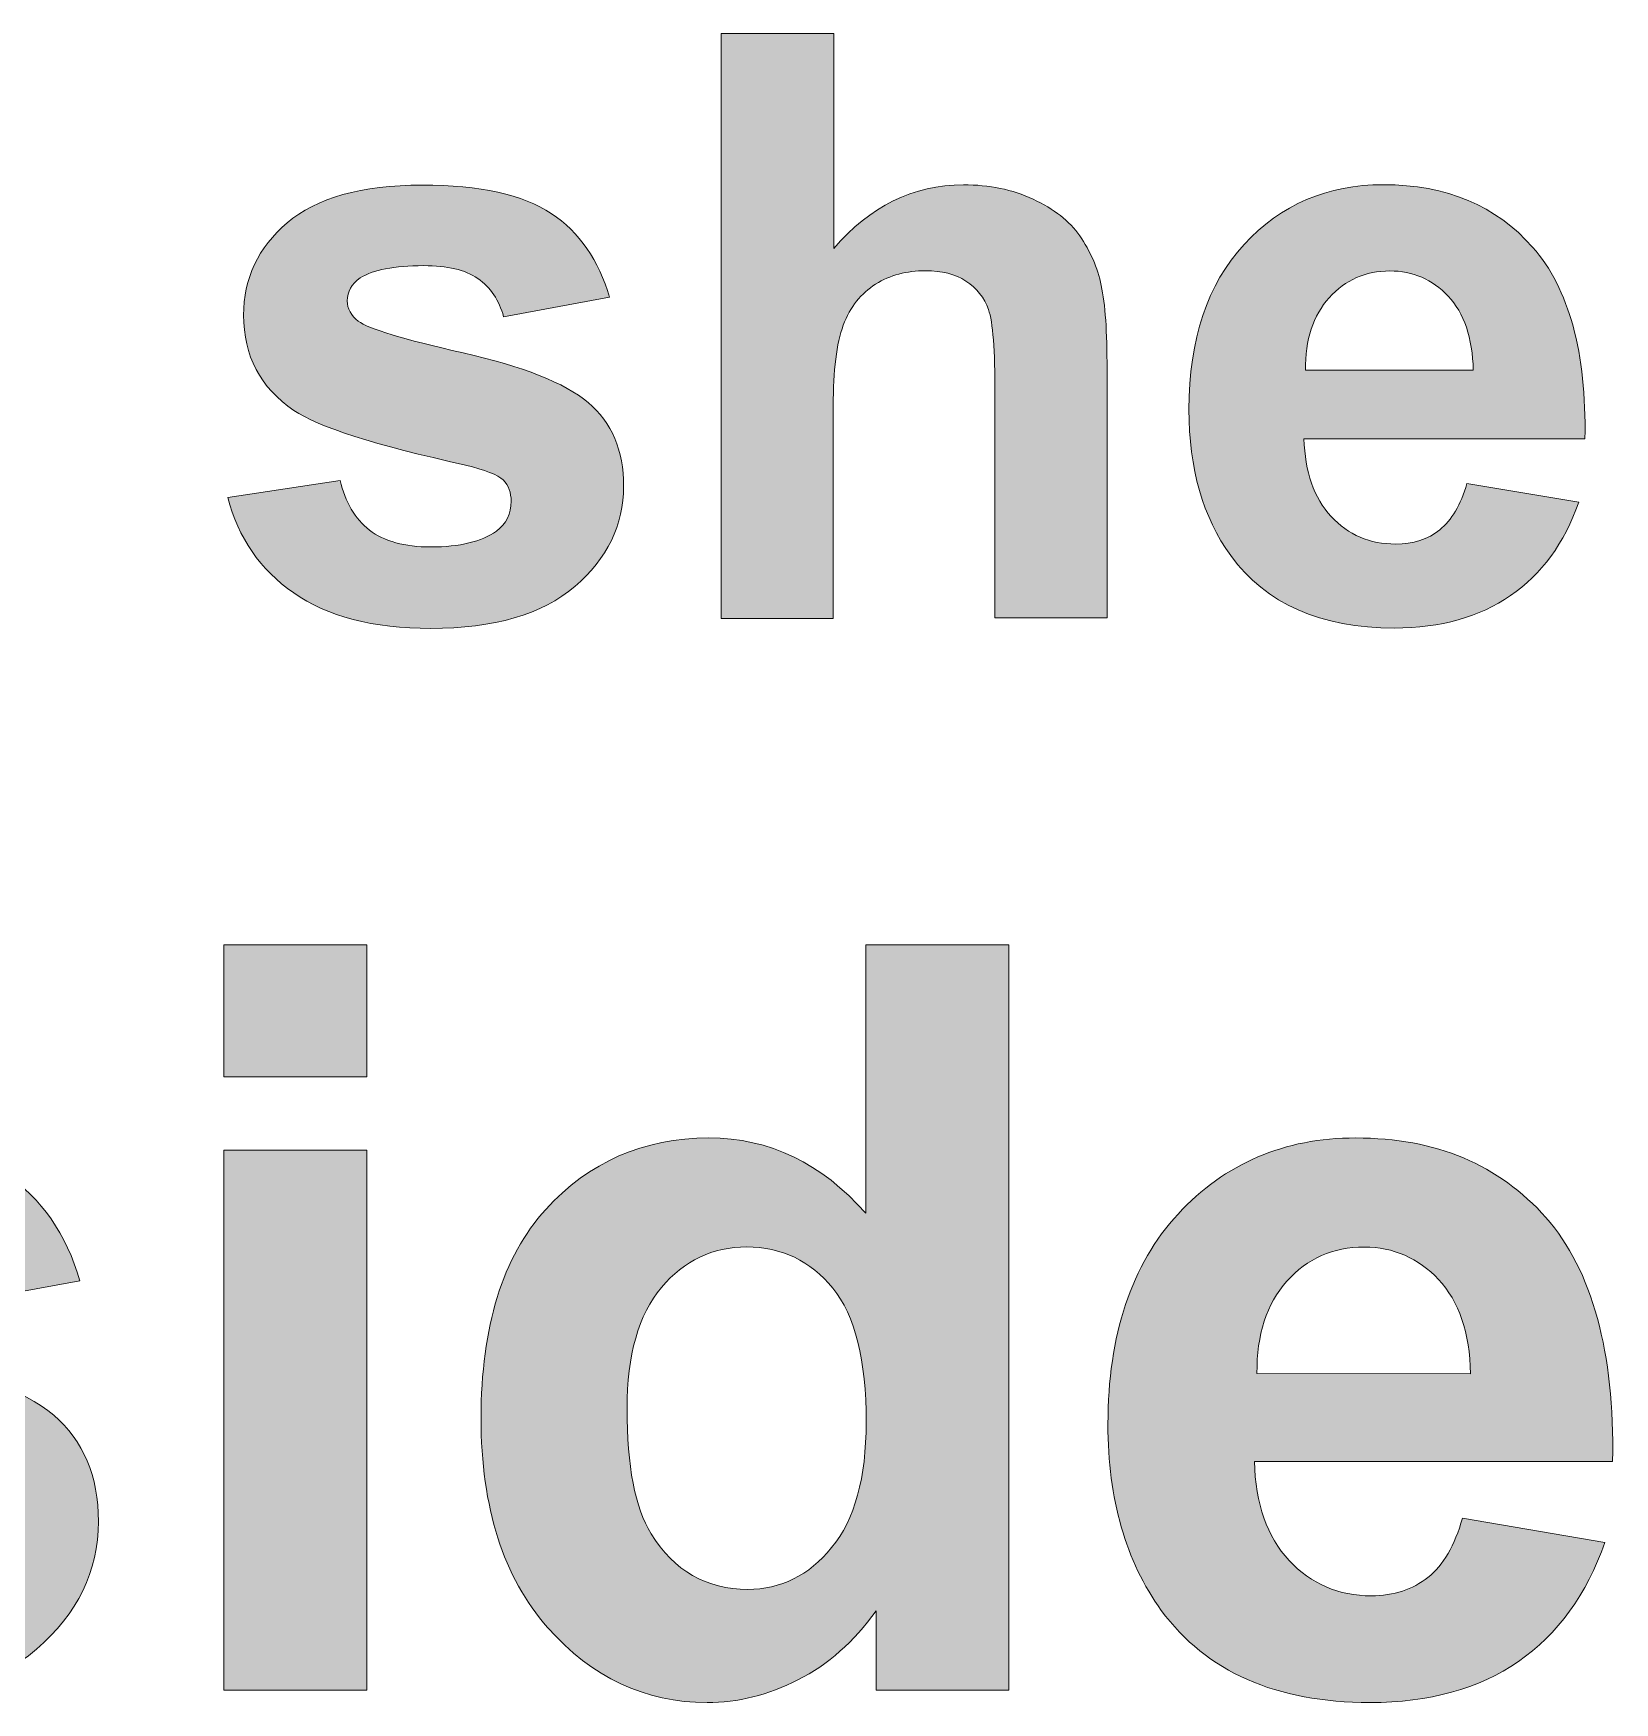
# Model space of a CAD drawing. Header units: inches. Extents: x 247 to 2765, y -1897 to -1110.
# Drawn here: x 1593.27 to 1601.46, y -1159.5 to -1150.85 of the extents above; entities that cross this region are included whole.
import ezdxf

# ---------------------------------------------------------------- set-up
doc = ezdxf.new("R2010")
doc.units = ezdxf.units.IN
doc.header["$MEASUREMENT"] = 0
doc.layers.add('Layer 1', color=7, linetype='Continuous')

# ---------------------------------------------------------------- blocks, each defined once
blk = doc.blocks.new('block 148')
at = {"layer": 'Layer 1', "true_color": 0x020302}
h = blk.add_hatch(color=98, dxfattribs=at)
h.dxf.hatch_style = 2
edge = h.paths.add_edge_path()
edge.add_spline(control_points=[(1597.4174, -1150.8514), (1597.4174, -1150.8514), (1597.4174, -1151.9655), (1597.4174, -1151.9655), (1597.6045, -1151.7464), (1597.8287, -1151.6355), (1598.0888, -1151.6355), (1598.2225, -1151.6355), (1598.3434, -1151.6596), (1598.4492, -1151.7099), (1598.5574, -1151.7609), (1598.6376, -1151.8222), (1598.6917, -1151.9001), (1598.7448, -1151.9786), (1598.7837, -1152.0627), (1598.8023, -1152.1574), (1598.8237, -1152.2511), (1598.8326, -1152.3965), (1598.8326, -1152.5929), (1598.8326, -1152.5929), (1598.8326, -1153.8793), (1598.8326, -1153.8793), (1598.8326, -1153.8793), (1598.2521, -1153.8793), (1598.2521, -1153.8793), (1598.2521, -1153.8793), (1598.2521, -1152.7203), (1598.2521, -1152.7203), (1598.2521, -1152.4912), (1598.2415, -1152.3452), (1598.2187, -1152.2821), (1598.1967, -1152.2201), (1598.1574, -1152.1719), (1598.1016, -1152.134), (1598.0461, -1152.0975), (1597.9769, -1152.0806), (1597.8914, -1152.0806), (1597.7957, -1152.0806), (1597.7085, -1152.103), (1597.6341, -1152.1498), (1597.5586, -1152.1977), (1597.5025, -1152.267), (1597.4663, -1152.3627), (1597.4312, -1152.4578), (1597.4146, -1152.597), (1597.4146, -1152.7817), (1597.4146, -1152.7817), (1597.4146, -1153.8813), (1597.4146, -1153.8813), (1597.4146, -1153.8813), (1596.8341, -1153.8813), (1596.8341, -1153.8813), (1596.8341, -1153.8813), (1596.8341, -1150.851), (1596.8341, -1150.851), (1596.8341, -1150.851), (1597.4174, -1150.851), (1597.4174, -1150.851), (1597.4174, -1150.851), (1597.4174, -1150.8514), (1597.4174, -1150.8514)], knot_values=[0, 0, 0, 0, 1, 1, 1, 2, 2, 2, 3, 3, 3, 4, 4, 4, 5, 5, 5, 6, 6, 6, 7, 7, 7, 8, 8, 8, 9, 9, 9, 10, 10, 10, 11, 11, 11, 12, 12, 12, 13, 13, 13, 14, 14, 14, 15, 15, 15, 16, 16, 16, 17, 17, 17, 18, 18, 18, 19, 19, 19, 20, 20, 20, 20], degree=3, periodic=1)
h = blk.add_hatch(color=98, dxfattribs=at)
h.dxf.hatch_style = 2
edge = h.paths.add_edge_path()
edge.add_spline(control_points=[(1594.2789, -1153.2554), (1594.2789, -1153.2554), (1594.8618, -1153.1665), (1594.8618, -1153.1665), (1594.8859, -1153.2778), (1594.9369, -1153.3653), (1595.0127, -1153.4238), (1595.0885, -1153.4824), (1595.1953, -1153.5113), (1595.331, -1153.5113), (1595.4813, -1153.5113), (1595.5936, -1153.4838), (1595.67, -1153.4293), (1595.7214, -1153.3921), (1595.7465, -1153.3384), (1595.7465, -1153.275), (1595.7465, -1153.2309), (1595.7327, -1153.194), (1595.7059, -1153.1644), (1595.6769, -1153.1372), (1595.6115, -1153.1127), (1595.5109, -1153.0872), (1595.0423, -1152.9839), (1594.7454, -1152.8891), (1594.621, -1152.8041), (1594.4477, -1152.6855), (1594.3609, -1152.5205), (1594.3609, -1152.3107), (1594.3609, -1152.1205), (1594.436, -1151.9607), (1594.5869, -1151.8325), (1594.7378, -1151.703), (1594.9707, -1151.6369), (1595.2856, -1151.6369), (1595.5867, -1151.6369), (1595.8078, -1151.6872), (1595.9539, -1151.7836), (1596.1, -1151.8808), (1596.2006, -1152.0265), (1596.2557, -1152.2174), (1596.2557, -1152.2174), (1595.7073, -1152.3186), (1595.7073, -1152.3186), (1595.6845, -1152.2332), (1595.6404, -1152.1667), (1595.5736, -1152.1209), (1595.5081, -1152.0754), (1595.4155, -1152.0541), (1595.2938, -1152.0541), (1595.1402, -1152.0541), (1595.0313, -1152.0761), (1594.9645, -1152.1181), (1594.9204, -1152.1491), (1594.898, -1152.1877), (1594.898, -1152.236), (1594.898, -1152.2773), (1594.918, -1152.3131), (1594.9552, -1152.3421), (1595.0069, -1152.38), (1595.1881, -1152.4365), (1595.4974, -1152.5061), (1595.8068, -1152.5756), (1596.0225, -1152.6611), (1596.1458, -1152.7634), (1596.2678, -1152.8668), (1596.3291, -1153.0108), (1596.3291, -1153.1968), (1596.3291, -1153.3966), (1596.245, -1153.5716), (1596.0766, -1153.7163), (1595.9074, -1153.861), (1595.658, -1153.9334), (1595.3307, -1153.9334), (1595.031, -1153.9334), (1594.794, -1153.8713), (1594.6207, -1153.7494), (1594.446, -1153.6278), (1594.3337, -1153.4638), (1594.2789, -1153.2554)], knot_values=[0, 0, 0, 0, 1, 1, 1, 2, 2, 2, 3, 3, 3, 4, 4, 4, 5, 5, 5, 6, 6, 6, 7, 7, 7, 8, 8, 8, 9, 9, 9, 10, 10, 10, 11, 11, 11, 12, 12, 12, 13, 13, 13, 14, 14, 14, 15, 15, 15, 16, 16, 16, 17, 17, 17, 18, 18, 18, 19, 19, 19, 20, 20, 20, 21, 21, 21, 22, 22, 22, 23, 23, 23, 24, 24, 24, 25, 25, 25, 26, 26, 26, 26], degree=3, periodic=1)
h = blk.add_hatch(color=98, dxfattribs=at)
h.dxf.hatch_style = 2
edge = h.paths.add_edge_path()
edge.add_spline(control_points=[(1600.6961, -1153.183), (1600.6961, -1153.183), (1601.2749, -1153.2791), (1601.2749, -1153.2791), (1601.2005, -1153.4924), (1601.0826, -1153.6536), (1600.9221, -1153.7635), (1600.7616, -1153.8741), (1600.5621, -1153.9313), (1600.3199, -1153.9313), (1599.9382, -1153.9313), (1599.6557, -1153.8062), (1599.4731, -1153.5565), (1599.3287, -1153.3577), (1599.2567, -1153.1052), (1599.2567, -1152.7996), (1599.2567, -1152.4361), (1599.3518, -1152.1502), (1599.542, -1151.9442), (1599.7322, -1151.7381), (1599.974, -1151.6348), (1600.2634, -1151.6348), (1600.5917, -1151.6348), (1600.8477, -1151.7443), (1601.0365, -1151.9586), (1601.2253, -1152.1736), (1601.3155, -1152.505), (1601.3073, -1152.9508), (1601.3073, -1152.9508), (1599.852, -1152.9508), (1599.852, -1152.9508), (1599.8579, -1153.1224), (1599.9037, -1153.2574), (1599.9926, -1153.3532), (1600.0815, -1153.4493), (1600.1931, -1153.4965), (1600.3268, -1153.4965), (1600.4184, -1153.4965), (1600.4949, -1153.4724), (1600.5555, -1153.4221), (1600.6172, -1153.3725), (1600.6637, -1153.2933), (1600.6961, -1153.183)], knot_values=[0, 0, 0, 0, 1, 1, 1, 2, 2, 2, 3, 3, 3, 4, 4, 4, 5, 5, 5, 6, 6, 6, 7, 7, 7, 8, 8, 8, 9, 9, 9, 10, 10, 10, 11, 11, 11, 12, 12, 12, 13, 13, 13, 14, 14, 14, 14], degree=3, periodic=1)
edge = h.paths.add_edge_path()
edge.add_spline(control_points=[(1600.7292, -1152.5963), (1600.725, -1152.4272), (1600.6816, -1152.2997), (1600.5989, -1152.2122), (1600.5173, -1152.1247), (1600.4153, -1152.0816), (1600.2975, -1152.0816), (1600.1711, -1152.0816), (1600.0663, -1152.1278), (1599.983, -1152.2201), (1599.8999, -1152.3124), (1599.8582, -1152.4378), (1599.8596, -1152.5963), (1599.8596, -1152.5963), (1600.7292, -1152.5963), (1600.7292, -1152.5963)], knot_values=[0, 0, 0, 0, 1, 1, 1, 2, 2, 2, 3, 3, 3, 4, 4, 4, 5, 5, 5, 5], degree=3, periodic=1)
at = {"layer": 'Layer 1', "lineweight": 0}
for points, knots in [([(1597.4174, -1150.8514), (1597.4174, -1150.8514), (1597.4174, -1151.9655), (1597.4174, -1151.9655), (1597.6045, -1151.7464), (1597.8287, -1151.6355), (1598.0888, -1151.6355), (1598.2225, -1151.6355), (1598.3434, -1151.6596), (1598.4492, -1151.7099), (1598.5574, -1151.7609), (1598.6376, -1151.8222), (1598.6917, -1151.9001), (1598.7448, -1151.9786), (1598.7837, -1152.0627), (1598.8023, -1152.1574), (1598.8237, -1152.2511), (1598.8326, -1152.3965), (1598.8326, -1152.5929), (1598.8326, -1152.5929), (1598.8326, -1153.8793), (1598.8326, -1153.8793), (1598.8326, -1153.8793), (1598.2521, -1153.8793), (1598.2521, -1153.8793), (1598.2521, -1153.8793), (1598.2521, -1152.7203), (1598.2521, -1152.7203), (1598.2521, -1152.4912), (1598.2415, -1152.3452), (1598.2187, -1152.2821), (1598.1967, -1152.2201), (1598.1574, -1152.1719), (1598.1016, -1152.134), (1598.0461, -1152.0975), (1597.9769, -1152.0806), (1597.8914, -1152.0806), (1597.7957, -1152.0806), (1597.7085, -1152.103), (1597.6341, -1152.1498), (1597.5586, -1152.1977), (1597.5025, -1152.267), (1597.4663, -1152.3627), (1597.4312, -1152.4578), (1597.4146, -1152.597), (1597.4146, -1152.7817), (1597.4146, -1152.7817), (1597.4146, -1153.8813), (1597.4146, -1153.8813), (1597.4146, -1153.8813), (1596.8341, -1153.8813), (1596.8341, -1153.8813), (1596.8341, -1153.8813), (1596.8341, -1150.851), (1596.8341, -1150.851), (1596.8341, -1150.851), (1597.4174, -1150.851), (1597.4174, -1150.851), (1597.4174, -1150.851), (1597.4174, -1150.8514), (1597.4174, -1150.8514)], [0, 0, 0, 0, 1, 1, 1, 2, 2, 2, 3, 3, 3, 4, 4, 4, 5, 5, 5, 6, 6, 6, 7, 7, 7, 8, 8, 8, 9, 9, 9, 10, 10, 10, 11, 11, 11, 12, 12, 12, 13, 13, 13, 14, 14, 14, 15, 15, 15, 16, 16, 16, 17, 17, 17, 18, 18, 18, 19, 19, 19, 20, 20, 20, 20]), ([(1594.2789, -1153.2554), (1594.2789, -1153.2554), (1594.8618, -1153.1665), (1594.8618, -1153.1665), (1594.8859, -1153.2778), (1594.9369, -1153.3653), (1595.0127, -1153.4238), (1595.0885, -1153.4824), (1595.1953, -1153.5113), (1595.331, -1153.5113), (1595.4813, -1153.5113), (1595.5936, -1153.4838), (1595.67, -1153.4293), (1595.7214, -1153.3921), (1595.7465, -1153.3384), (1595.7465, -1153.275), (1595.7465, -1153.2309), (1595.7327, -1153.194), (1595.7059, -1153.1644), (1595.6769, -1153.1372), (1595.6115, -1153.1127), (1595.5109, -1153.0872), (1595.0423, -1152.9839), (1594.7454, -1152.8891), (1594.621, -1152.8041), (1594.4477, -1152.6855), (1594.3609, -1152.5205), (1594.3609, -1152.3107), (1594.3609, -1152.1205), (1594.436, -1151.9607), (1594.5869, -1151.8325), (1594.7378, -1151.703), (1594.9707, -1151.6369), (1595.2856, -1151.6369), (1595.5867, -1151.6369), (1595.8078, -1151.6872), (1595.9539, -1151.7836), (1596.1, -1151.8808), (1596.2006, -1152.0265), (1596.2557, -1152.2174), (1596.2557, -1152.2174), (1595.7073, -1152.3186), (1595.7073, -1152.3186), (1595.6845, -1152.2332), (1595.6404, -1152.1667), (1595.5736, -1152.1209), (1595.5081, -1152.0754), (1595.4155, -1152.0541), (1595.2938, -1152.0541), (1595.1402, -1152.0541), (1595.0313, -1152.0761), (1594.9645, -1152.1181), (1594.9204, -1152.1491), (1594.898, -1152.1877), (1594.898, -1152.236), (1594.898, -1152.2773), (1594.918, -1152.3131), (1594.9552, -1152.3421), (1595.0069, -1152.38), (1595.1881, -1152.4365), (1595.4974, -1152.5061), (1595.8068, -1152.5756), (1596.0225, -1152.6611), (1596.1458, -1152.7634), (1596.2678, -1152.8668), (1596.3291, -1153.0108), (1596.3291, -1153.1968), (1596.3291, -1153.3966), (1596.245, -1153.5716), (1596.0766, -1153.7163), (1595.9074, -1153.861), (1595.658, -1153.9334), (1595.3307, -1153.9334), (1595.031, -1153.9334), (1594.794, -1153.8713), (1594.6207, -1153.7494), (1594.446, -1153.6278), (1594.3337, -1153.4638), (1594.2789, -1153.2554)], [0, 0, 0, 0, 1, 1, 1, 2, 2, 2, 3, 3, 3, 4, 4, 4, 5, 5, 5, 6, 6, 6, 7, 7, 7, 8, 8, 8, 9, 9, 9, 10, 10, 10, 11, 11, 11, 12, 12, 12, 13, 13, 13, 14, 14, 14, 15, 15, 15, 16, 16, 16, 17, 17, 17, 18, 18, 18, 19, 19, 19, 20, 20, 20, 21, 21, 21, 22, 22, 22, 23, 23, 23, 24, 24, 24, 25, 25, 25, 26, 26, 26, 26]), ([(1600.6961, -1153.183), (1600.6961, -1153.183), (1601.2749, -1153.2791), (1601.2749, -1153.2791), (1601.2005, -1153.4924), (1601.0826, -1153.6536), (1600.9221, -1153.7635), (1600.7616, -1153.8741), (1600.5621, -1153.9313), (1600.3199, -1153.9313), (1599.9382, -1153.9313), (1599.6557, -1153.8062), (1599.4731, -1153.5565), (1599.3287, -1153.3577), (1599.2567, -1153.1052), (1599.2567, -1152.7996), (1599.2567, -1152.4361), (1599.3518, -1152.1502), (1599.542, -1151.9442), (1599.7322, -1151.7381), (1599.974, -1151.6348), (1600.2634, -1151.6348), (1600.5917, -1151.6348), (1600.8477, -1151.7443), (1601.0365, -1151.9586), (1601.2253, -1152.1736), (1601.3155, -1152.505), (1601.3073, -1152.9508), (1601.3073, -1152.9508), (1599.852, -1152.9508), (1599.852, -1152.9508), (1599.8579, -1153.1224), (1599.9037, -1153.2574), (1599.9926, -1153.3532), (1600.0815, -1153.4493), (1600.1931, -1153.4965), (1600.3268, -1153.4965), (1600.4184, -1153.4965), (1600.4949, -1153.4724), (1600.5555, -1153.4221), (1600.6172, -1153.3725), (1600.6637, -1153.2933), (1600.6961, -1153.183)], [0, 0, 0, 0, 1, 1, 1, 2, 2, 2, 3, 3, 3, 4, 4, 4, 5, 5, 5, 6, 6, 6, 7, 7, 7, 8, 8, 8, 9, 9, 9, 10, 10, 10, 11, 11, 11, 12, 12, 12, 13, 13, 13, 14, 14, 14, 14]), ([(1600.7292, -1152.5963), (1600.725, -1152.4272), (1600.6816, -1152.2997), (1600.5989, -1152.2122), (1600.5173, -1152.1247), (1600.4153, -1152.0816), (1600.2975, -1152.0816), (1600.1711, -1152.0816), (1600.0663, -1152.1278), (1599.983, -1152.2201), (1599.8999, -1152.3124), (1599.8582, -1152.4378), (1599.8596, -1152.5963), (1599.8596, -1152.5963), (1600.7292, -1152.5963), (1600.7292, -1152.5963)], [0, 0, 0, 0, 1, 1, 1, 2, 2, 2, 3, 3, 3, 4, 4, 4, 5, 5, 5, 5])]:
    blk.add_open_spline(points, degree=3, knots=knots, dxfattribs=at)
blk = doc.blocks.new('block 150')
at = {"layer": 'Layer 1', "true_color": 0x010202}
h = blk.add_hatch(color=98, dxfattribs=at)
h.dxf.hatch_style = 2
h.paths.add_polyline_path([(1594.2579, -1156.2567), (1594.2579, -1155.5718), (1594.9986, -1155.5718), (1594.9986, -1156.2567)])
h.paths.add_polyline_path([(1594.2579, -1159.4341), (1594.2579, -1156.636), (1594.9986, -1156.636), (1594.9986, -1159.4341)])
h = blk.add_hatch(color=98, dxfattribs=at)
h.dxf.hatch_style = 2
edge = h.paths.add_edge_path()
edge.add_spline(control_points=[(1598.3235, -1159.4341), (1598.3235, -1159.4341), (1597.6362, -1159.4341), (1597.6362, -1159.4341), (1597.6362, -1159.4341), (1597.6362, -1159.0231), (1597.6362, -1159.0231), (1597.5221, -1159.183), (1597.3867, -1159.3018), (1597.232, -1159.3801), (1597.0774, -1159.4586), (1596.9199, -1159.4975), (1596.7614, -1159.4975), (1596.4404, -1159.4975), (1596.1658, -1159.368), (1595.9353, -1159.1089), (1595.7073, -1158.8499), (1595.5908, -1158.4881), (1595.5908, -1158.0248), (1595.5908, -1157.5504), (1595.7024, -1157.19), (1595.9257, -1156.943), (1596.1489, -1156.6977), (1596.4311, -1156.573), (1596.7711, -1156.573), (1597.0839, -1156.573), (1597.3533, -1156.7029), (1597.5828, -1156.963), (1597.5828, -1156.963), (1597.5828, -1155.5718), (1597.5828, -1155.5718), (1597.5828, -1155.5718), (1598.3235, -1155.5718), (1598.3235, -1155.5718), (1598.3235, -1155.5718), (1598.3235, -1159.4341), (1598.3235, -1159.4341)], knot_values=[0, 0, 0, 0, 1, 1, 1, 2, 2, 2, 3, 3, 3, 4, 4, 4, 5, 5, 5, 6, 6, 6, 7, 7, 7, 8, 8, 8, 9, 9, 9, 10, 10, 10, 11, 11, 11, 12, 12, 12, 12], degree=3, periodic=1)
edge = h.paths.add_edge_path()
edge.add_spline(control_points=[(1596.347, -1157.9741), (1596.347, -1158.2731), (1596.388, -1158.4888), (1596.4717, -1158.6228), (1596.5909, -1158.8161), (1596.7583, -1158.9112), (1596.9719, -1158.9112), (1597.1421, -1158.9112), (1597.2882, -1158.8399), (1597.406, -1158.6948), (1597.5259, -1158.5501), (1597.5852, -1158.3338), (1597.5852, -1158.0451), (1597.5852, -1157.724), (1597.528, -1157.4928), (1597.4122, -1157.3502), (1597.2958, -1157.2096), (1597.1476, -1157.1376), (1596.9664, -1157.1376), (1596.7907, -1157.1376), (1596.6433, -1157.2072), (1596.5248, -1157.3474), (1596.4063, -1157.488), (1596.347, -1157.6971), (1596.347, -1157.9741)], knot_values=[0, 0, 0, 0, 1, 1, 1, 2, 2, 2, 3, 3, 3, 4, 4, 4, 5, 5, 5, 6, 6, 6, 7, 7, 7, 8, 8, 8, 8], degree=3, periodic=1)
h = blk.add_hatch(color=98, dxfattribs=at)
h.dxf.hatch_style = 2
edge = h.paths.add_edge_path()
edge.add_spline(control_points=[(1590.9961, -1158.6356), (1590.9961, -1158.6356), (1591.7388, -1158.5226), (1591.7388, -1158.5226), (1591.7699, -1158.6666), (1591.8346, -1158.7758), (1591.9311, -1158.8505), (1592.0269, -1158.9253), (1592.1626, -1158.9625), (1592.3355, -1158.9625), (1592.5271, -1158.9625), (1592.6711, -1158.926), (1592.7689, -1158.8567), (1592.8344, -1158.8068), (1592.8654, -1158.742), (1592.8654, -1158.6583), (1592.8654, -1158.6021), (1592.8471, -1158.5553), (1592.8137, -1158.5184), (1592.7772, -1158.4823), (1592.6938, -1158.4513), (1592.566, -1158.4213), (1591.969, -1158.2897), (1591.59, -1158.1694), (1591.4302, -1158.0609), (1591.209, -1157.9093), (1591.0987, -1157.7009), (1591.0987, -1157.4322), (1591.0987, -1157.1893), (1591.1942, -1156.9847), (1591.3854, -1156.821), (1591.5766, -1156.6574), (1591.8739, -1156.5733), (1592.2749, -1156.5733), (1592.658, -1156.5733), (1592.9433, -1156.6364), (1593.1286, -1156.7604), (1593.3143, -1156.8851), (1593.4435, -1157.0694), (1593.5131, -1157.3133), (1593.5131, -1157.3133), (1592.8147, -1157.4415), (1592.8147, -1157.4415), (1592.7851, -1157.3326), (1592.7286, -1157.2489), (1592.6456, -1157.191), (1592.5629, -1157.1332), (1592.4437, -1157.1042), (1592.2887, -1157.1042), (1592.0933, -1157.1042), (1591.9538, -1157.1314), (1591.8694, -1157.1859), (1591.8139, -1157.2241), (1591.7857, -1157.2744), (1591.7857, -1157.3361), (1591.7857, -1157.3888), (1591.8102, -1157.4336), (1591.8594, -1157.4704), (1591.9259, -1157.5211), (1592.1574, -1157.5889), (1592.5515, -1157.6796), (1592.945, -1157.7691), (1593.2202, -1157.8783), (1593.3777, -1158.0092), (1593.532, -1158.1408), (1593.6092, -1158.3245), (1593.6092, -1158.5598), (1593.6092, -1158.8171), (1593.501, -1159.0376), (1593.2881, -1159.2212), (1593.0738, -1159.4055), (1592.7569, -1159.4979), (1592.3373, -1159.4979), (1591.9555, -1159.4979), (1591.6544, -1159.4204), (1591.4333, -1159.266), (1591.21, -1159.111), (1591.065, -1158.9008), (1590.9961, -1158.6356)], knot_values=[0, 0, 0, 0, 1, 1, 1, 2, 2, 2, 3, 3, 3, 4, 4, 4, 5, 5, 5, 6, 6, 6, 7, 7, 7, 8, 8, 8, 9, 9, 9, 10, 10, 10, 11, 11, 11, 12, 12, 12, 13, 13, 13, 14, 14, 14, 15, 15, 15, 16, 16, 16, 17, 17, 17, 18, 18, 18, 19, 19, 19, 20, 20, 20, 21, 21, 21, 22, 22, 22, 23, 23, 23, 24, 24, 24, 25, 25, 25, 26, 26, 26, 26], degree=3, periodic=1)
h = blk.add_hatch(color=98, dxfattribs=at)
h.dxf.hatch_style = 2
edge = h.paths.add_edge_path()
edge.add_spline(control_points=[(1600.673, -1158.5425), (1600.673, -1158.5425), (1601.411, -1158.6676), (1601.411, -1158.6676), (1601.3159, -1158.938), (1601.167, -1159.1441), (1600.9624, -1159.2853), (1600.7578, -1159.4252), (1600.5018, -1159.4975), (1600.1941, -1159.4975), (1599.7074, -1159.4975), (1599.348, -1159.3384), (1599.1134, -1159.0204), (1598.9298, -1158.7644), (1598.8371, -1158.444), (1598.8371, -1158.0561), (1598.8371, -1157.5927), (1598.9587, -1157.2293), (1599.2002, -1156.9668), (1599.4431, -1156.7042), (1599.7504, -1156.573), (1600.1201, -1156.573), (1600.5362, -1156.573), (1600.8635, -1156.7118), (1601.1054, -1156.9854), (1601.3458, -1157.2603), (1601.4609, -1157.6827), (1601.4506, -1158.2487), (1601.4506, -1158.2487), (1599.5957, -1158.2487), (1599.5957, -1158.2487), (1599.6012, -1158.4681), (1599.6615, -1158.639), (1599.7749, -1158.761), (1599.8893, -1158.8833), (1600.0322, -1158.9446), (1600.2014, -1158.9446), (1600.3178, -1158.9446), (1600.415, -1158.9119), (1600.4942, -1158.8492), (1600.5734, -1158.7865), (1600.633, -1158.6841), (1600.673, -1158.5425)], knot_values=[0, 0, 0, 0, 1, 1, 1, 2, 2, 2, 3, 3, 3, 4, 4, 4, 5, 5, 5, 6, 6, 6, 7, 7, 7, 8, 8, 8, 9, 9, 9, 10, 10, 10, 11, 11, 11, 12, 12, 12, 13, 13, 13, 14, 14, 14, 14], degree=3, periodic=1)
edge = h.paths.add_edge_path()
edge.add_spline(control_points=[(1600.7154, -1157.7943), (1600.7095, -1157.5814), (1600.6548, -1157.4188), (1600.5493, -1157.3058), (1600.4436, -1157.1948), (1600.3158, -1157.1383), (1600.1645, -1157.1383), (1600.0026, -1157.1383), (1599.8693, -1157.1972), (1599.7639, -1157.3151), (1599.6584, -1157.4325), (1599.6074, -1157.592), (1599.6088, -1157.7929), (1599.6088, -1157.7929), (1600.7154, -1157.7943), (1600.7154, -1157.7943), (1600.7154, -1157.7943), (1600.7154, -1157.7943), (1600.7154, -1157.7943)], knot_values=[0, 0, 0, 0, 1, 1, 1, 2, 2, 2, 3, 3, 3, 4, 4, 4, 5, 5, 5, 6, 6, 6, 6], degree=3, periodic=1)
at = {"layer": 'Layer 1', "lineweight": 0}
for points in [[(1594.2579, -1156.2567), (1594.2579, -1155.5718), (1594.9986, -1155.5718), (1594.9986, -1156.2567), (1594.2579, -1156.2567)], [(1594.2579, -1159.4341), (1594.2579, -1156.636), (1594.9986, -1156.636), (1594.9986, -1159.4341), (1594.2579, -1159.4341)]]:
    blk.add_lwpolyline(points, dxfattribs=at)
for points, knots in [([(1598.3235, -1159.4341), (1598.3235, -1159.4341), (1597.6362, -1159.4341), (1597.6362, -1159.4341), (1597.6362, -1159.4341), (1597.6362, -1159.0231), (1597.6362, -1159.0231), (1597.5221, -1159.183), (1597.3867, -1159.3018), (1597.232, -1159.3801), (1597.0774, -1159.4586), (1596.9199, -1159.4975), (1596.7614, -1159.4975), (1596.4404, -1159.4975), (1596.1658, -1159.368), (1595.9353, -1159.1089), (1595.7073, -1158.8499), (1595.5908, -1158.4881), (1595.5908, -1158.0248), (1595.5908, -1157.5504), (1595.7024, -1157.19), (1595.9257, -1156.943), (1596.1489, -1156.6977), (1596.4311, -1156.573), (1596.7711, -1156.573), (1597.0839, -1156.573), (1597.3533, -1156.7029), (1597.5828, -1156.963), (1597.5828, -1156.963), (1597.5828, -1155.5718), (1597.5828, -1155.5718), (1597.5828, -1155.5718), (1598.3235, -1155.5718), (1598.3235, -1155.5718), (1598.3235, -1155.5718), (1598.3235, -1159.4341), (1598.3235, -1159.4341)], [0, 0, 0, 0, 1, 1, 1, 2, 2, 2, 3, 3, 3, 4, 4, 4, 5, 5, 5, 6, 6, 6, 7, 7, 7, 8, 8, 8, 9, 9, 9, 10, 10, 10, 11, 11, 11, 12, 12, 12, 12]), ([(1590.9961, -1158.6356), (1590.9961, -1158.6356), (1591.7388, -1158.5226), (1591.7388, -1158.5226), (1591.7699, -1158.6666), (1591.8346, -1158.7758), (1591.9311, -1158.8505), (1592.0269, -1158.9253), (1592.1626, -1158.9625), (1592.3355, -1158.9625), (1592.5271, -1158.9625), (1592.6711, -1158.926), (1592.7689, -1158.8567), (1592.8344, -1158.8068), (1592.8654, -1158.742), (1592.8654, -1158.6583), (1592.8654, -1158.6021), (1592.8471, -1158.5553), (1592.8137, -1158.5184), (1592.7772, -1158.4823), (1592.6938, -1158.4513), (1592.566, -1158.4213), (1591.969, -1158.2897), (1591.59, -1158.1694), (1591.4302, -1158.0609), (1591.209, -1157.9093), (1591.0987, -1157.7009), (1591.0987, -1157.4322), (1591.0987, -1157.1893), (1591.1942, -1156.9847), (1591.3854, -1156.821), (1591.5766, -1156.6574), (1591.8739, -1156.5733), (1592.2749, -1156.5733), (1592.658, -1156.5733), (1592.9433, -1156.6364), (1593.1286, -1156.7604), (1593.3143, -1156.8851), (1593.4435, -1157.0694), (1593.5131, -1157.3133), (1593.5131, -1157.3133), (1592.8147, -1157.4415), (1592.8147, -1157.4415), (1592.7851, -1157.3326), (1592.7286, -1157.2489), (1592.6456, -1157.191), (1592.5629, -1157.1332), (1592.4437, -1157.1042), (1592.2887, -1157.1042), (1592.0933, -1157.1042), (1591.9538, -1157.1314), (1591.8694, -1157.1859), (1591.8139, -1157.2241), (1591.7857, -1157.2744), (1591.7857, -1157.3361), (1591.7857, -1157.3888), (1591.8102, -1157.4336), (1591.8594, -1157.4704), (1591.9259, -1157.5211), (1592.1574, -1157.5889), (1592.5515, -1157.6796), (1592.945, -1157.7691), (1593.2202, -1157.8783), (1593.3777, -1158.0092), (1593.532, -1158.1408), (1593.6092, -1158.3245), (1593.6092, -1158.5598), (1593.6092, -1158.8171), (1593.501, -1159.0376), (1593.2881, -1159.2212), (1593.0738, -1159.4055), (1592.7569, -1159.4979), (1592.3373, -1159.4979), (1591.9555, -1159.4979), (1591.6544, -1159.4204), (1591.4333, -1159.266), (1591.21, -1159.111), (1591.065, -1158.9008), (1590.9961, -1158.6356)], [0, 0, 0, 0, 1, 1, 1, 2, 2, 2, 3, 3, 3, 4, 4, 4, 5, 5, 5, 6, 6, 6, 7, 7, 7, 8, 8, 8, 9, 9, 9, 10, 10, 10, 11, 11, 11, 12, 12, 12, 13, 13, 13, 14, 14, 14, 15, 15, 15, 16, 16, 16, 17, 17, 17, 18, 18, 18, 19, 19, 19, 20, 20, 20, 21, 21, 21, 22, 22, 22, 23, 23, 23, 24, 24, 24, 25, 25, 25, 26, 26, 26, 26]), ([(1600.673, -1158.5425), (1600.673, -1158.5425), (1601.411, -1158.6676), (1601.411, -1158.6676), (1601.3159, -1158.938), (1601.167, -1159.1441), (1600.9624, -1159.2853), (1600.7578, -1159.4252), (1600.5018, -1159.4975), (1600.1941, -1159.4975), (1599.7074, -1159.4975), (1599.348, -1159.3384), (1599.1134, -1159.0204), (1598.9298, -1158.7644), (1598.8371, -1158.444), (1598.8371, -1158.0561), (1598.8371, -1157.5927), (1598.9587, -1157.2293), (1599.2002, -1156.9668), (1599.4431, -1156.7042), (1599.7504, -1156.573), (1600.1201, -1156.573), (1600.5362, -1156.573), (1600.8635, -1156.7118), (1601.1054, -1156.9854), (1601.3458, -1157.2603), (1601.4609, -1157.6827), (1601.4506, -1158.2487), (1601.4506, -1158.2487), (1599.5957, -1158.2487), (1599.5957, -1158.2487), (1599.6012, -1158.4681), (1599.6615, -1158.639), (1599.7749, -1158.761), (1599.8893, -1158.8833), (1600.0322, -1158.9446), (1600.2014, -1158.9446), (1600.3178, -1158.9446), (1600.415, -1158.9119), (1600.4942, -1158.8492), (1600.5734, -1158.7865), (1600.633, -1158.6841), (1600.673, -1158.5425)], [0, 0, 0, 0, 1, 1, 1, 2, 2, 2, 3, 3, 3, 4, 4, 4, 5, 5, 5, 6, 6, 6, 7, 7, 7, 8, 8, 8, 9, 9, 9, 10, 10, 10, 11, 11, 11, 12, 12, 12, 13, 13, 13, 14, 14, 14, 14]), ([(1596.347, -1157.9741), (1596.347, -1158.2731), (1596.388, -1158.4888), (1596.4717, -1158.6228), (1596.5909, -1158.8161), (1596.7583, -1158.9112), (1596.9719, -1158.9112), (1597.1421, -1158.9112), (1597.2882, -1158.8399), (1597.406, -1158.6948), (1597.5259, -1158.5501), (1597.5852, -1158.3338), (1597.5852, -1158.0451), (1597.5852, -1157.724), (1597.528, -1157.4928), (1597.4122, -1157.3502), (1597.2958, -1157.2096), (1597.1476, -1157.1376), (1596.9664, -1157.1376), (1596.7907, -1157.1376), (1596.6433, -1157.2072), (1596.5248, -1157.3474), (1596.4063, -1157.488), (1596.347, -1157.6971), (1596.347, -1157.9741)], [0, 0, 0, 0, 1, 1, 1, 2, 2, 2, 3, 3, 3, 4, 4, 4, 5, 5, 5, 6, 6, 6, 7, 7, 7, 8, 8, 8, 8]), ([(1600.7154, -1157.7943), (1600.7095, -1157.5814), (1600.6548, -1157.4188), (1600.5493, -1157.3058), (1600.4436, -1157.1948), (1600.3158, -1157.1383), (1600.1645, -1157.1383), (1600.0026, -1157.1383), (1599.8693, -1157.1972), (1599.7639, -1157.3151), (1599.6584, -1157.4325), (1599.6074, -1157.592), (1599.6088, -1157.7929), (1599.6088, -1157.7929), (1600.7154, -1157.7943), (1600.7154, -1157.7943), (1600.7154, -1157.7943), (1600.7154, -1157.7943), (1600.7154, -1157.7943)], [0, 0, 0, 0, 1, 1, 1, 2, 2, 2, 3, 3, 3, 4, 4, 4, 5, 5, 5, 6, 6, 6, 6])]:
    blk.add_open_spline(points, degree=3, knots=knots, dxfattribs=at)
blk = doc.blocks.new('block 143')
at = {"layer": 'Layer 1'}
for name in ['block 148', 'block 150']:
    blk.add_blockref(name, (0, 0), dxfattribs=at)

msp = doc.modelspace()

# ---------------------------------------------------------------- block references
at = {"layer": 'Layer 1'}
msp.add_blockref('block 143', (0, 0), dxfattribs=at)

doc.saveas('drawing.dxf')
